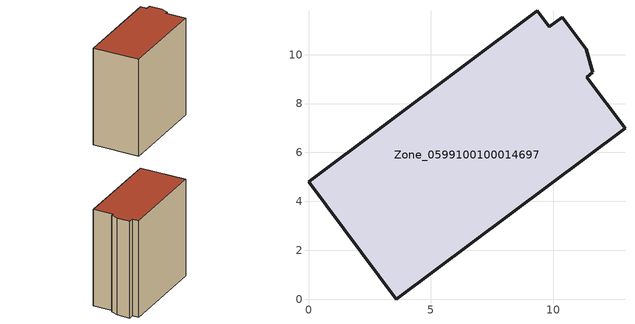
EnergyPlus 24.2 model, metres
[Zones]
Zone_0599100100014697
 floor ground (C_G): 11.38,9.09 12.94,6.99 3.59,0 0,4.81 9.35,11.79 9.85,11.13 10.38,11.54 11.36,10.23 11.63,9.28 z0
 wall outside (C_F): 11.36,10.23 10.38,11.54 9.85,11.13 9.35,11.79 0,4.81 3.59,0 12.94,6.99 11.38,9.09 11.63,9.28 11.36,10.23 z0:12.77
 roof outside (C_R): 11.38,9.09 11.63,9.28 11.36,10.23 10.38,11.54 9.85,11.13 9.35,11.79 0,4.81 3.59,0 12.94,6.99 z12.77
[BUILDING]
Pand.0599100100014697: North Axis=0; Terrain=City; Loads Convergence Tolerance Value=0.04; Temperature Convergence Tolerance Value=0.4; Solar Distribution=FullExterior; Maximum Number of Warmup Days=25; Minimum Number of Warmup Days=1
[Site:Location]
Rotterdam.The.Hague.AP_ZH_NLD Design_Conditions: Latitude=51.96; Longitude=4.45; Time Zone=1; Elevation=-4.5
[SITE:GROUNDTEMPERATURE:BUILDINGSURFACE]
18, 18, 18, 18, 18, 18, 18, 18, 18, 18, 18, 18
[MATERIAL] Thermal Absorptance=0.9; Solar Absorptance=0.7; Visible Absorptance=0.7
Name | Roughness | Thickness | Conductivity | Density | Specific Heat
G.TI.2015-2018 | MediumSmooth | 0.15 | 0.0428571 | 540 | 1210
F.TI.2015-2018 | Rough | 0.3 | 0.0666667 | 1920 | 840
R.TI.2015-2018 | MediumRough | 0.2 | 0.0333333 | 1500 | 1000
[CONSTRUCTION]
C_G: G.TI.2015-2018
C_F: F.TI.2015-2018
C_R: R.TI.2015-2018
[ZONE]
Zone_0599100100014697: Type=1; Multiplier=1; Ceiling Height=Autocalculate; Volume=Autocalculate; Floor Area=autocalculate; Part of Total Floor Area=Yes
[ZONEINFILTRATION:DESIGNFLOWRATE]
Infil_Zone_0599100100014697: Zone or ZoneList or Space or SpaceList=Zone_0599100100014697; Schedule=AlwaysOn; Design Flow Rate Calculation Method=Flow/Area; Flow Rate per Floor Area=0.0015; Constant Term Coefficient=1; Temperature Term Coefficient=0; Velocity Term Coefficient=0; Velocity Squared Term Coefficient=0
[HVACTEMPLATE:ZONE:IDEALLOADSAIRSYSTEM]
Zone_0599100100014697: Maximum Heating Supply Air Temperature=50; Minimum Cooling Supply Air Temperature=13; Maximum Heating Supply Air Humidity Ratio=0.0156; Minimum Cooling Supply Air Humidity Ratio=0.0077; Heating Limit=NoLimit; Cooling Limit=NoLimit; Dehumidification Control Type=ConstantSensibleHeatRatio; Cooling Sensible Heat Ratio=0.7; Dehumidification Setpoint=60; Humidification Control Type=None; Humidification Setpoint=30; Outdoor Air Method=None; Outdoor Air Flow Rate per Person=0.00944; Outdoor Air Flow Rate per Zone Floor Area=0; Outdoor Air Flow Rate per Zone=0; Demand Controlled Ventilation Type=None; Outdoor Air Economizer Type=NoEconomizer; Heat Recovery Type=None; Sensible Heat Recovery Effectiveness=0.7; Latent Heat Recovery Effectiveness=0.65
[ZONECONTROL:THERMOSTAT]
ThermostatControl_Zone_0599100100014697: Zone or ZoneList=Zone_0599100100014697; Control Type Schedule=DualSetpointControlType; Control 1=Thermostat_Zone_0599100100014697; Temperature Difference Between Cutout And Setpoint=0
[THERMOSTATSETPOINT:DUALSETPOINT]
Thermostat_Zone_0599100100014697: Heating Setpoint Temperature Schedule=HeatingSetpoint_Zone_0599100100014697; Cooling Setpoint Temperature Schedule=CoolingSetpoint_Zone_0599100100014697
[SCHEDULE:COMPACT]
HeatingSetpoint_Zone_0599100100014697: Through: 12/31, For: AllDays, Until: 24:00, 21
CoolingSetpoint_Zone_0599100100014697: Through: 12/31, For: AllDays, Until: 24:00, 24
DualSetpointControlType: Through: 12/31, For: AllDays, Until: 24:00, 4
AlwaysOn: Through: 12/31, For: AllDays, Until: 24:00, 1
